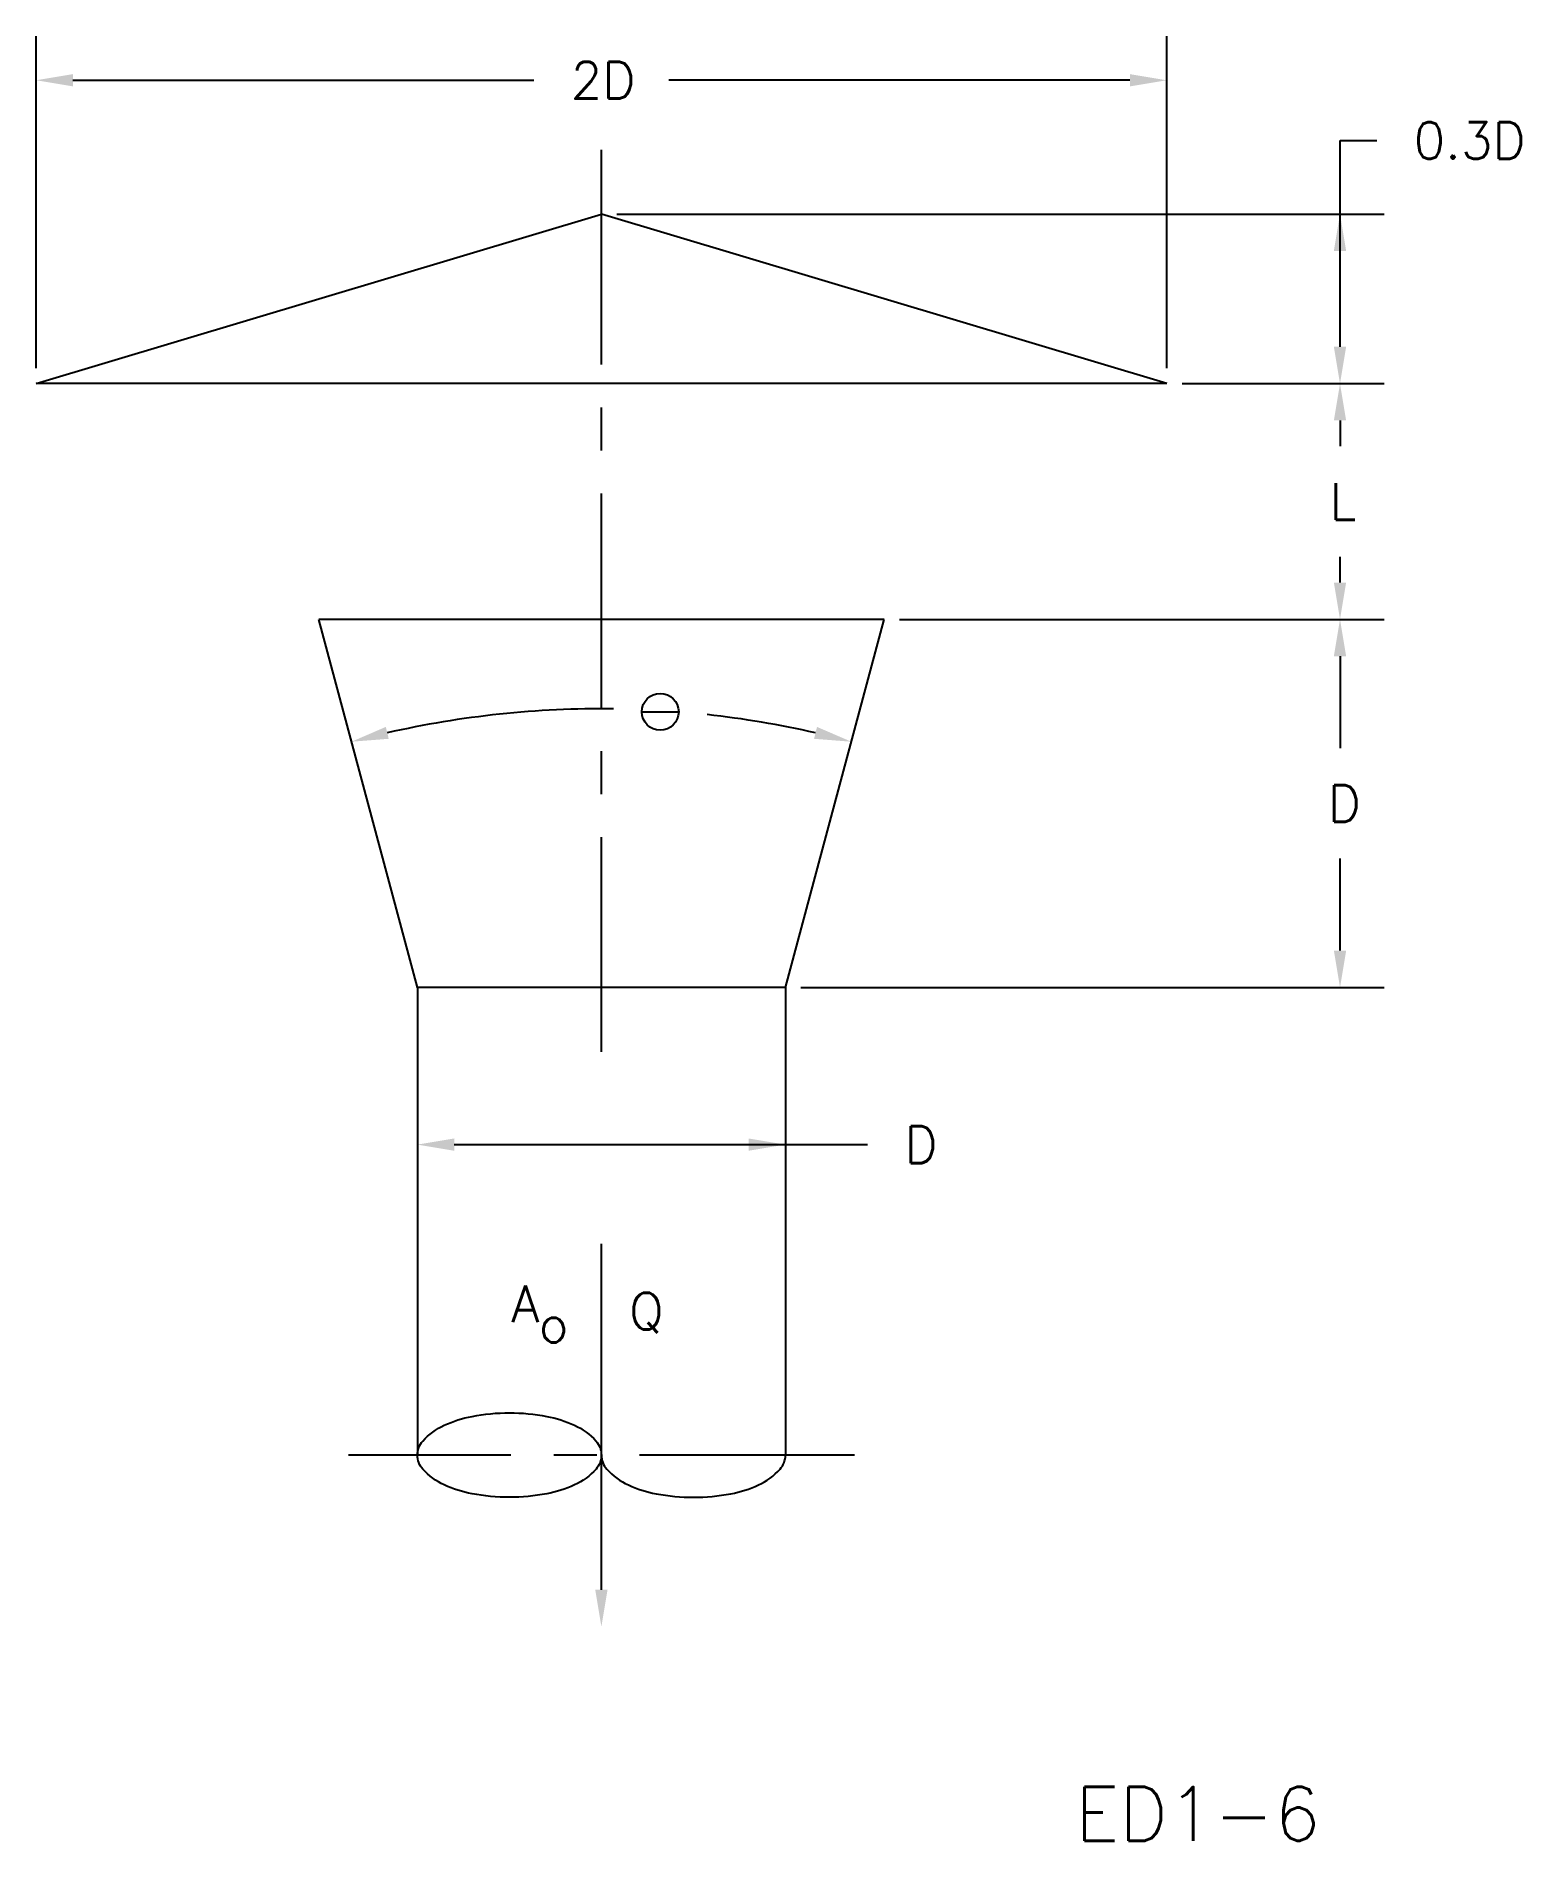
# Model space of a CAD drawing. Extents: x 3.32 to 9.37, y 0.54 to 7.9.
import ezdxf

# ---------------------------------------------------------------- set-up
doc = ezdxf.new("R2010")
doc.units = 0
doc.header["$LTSCALE"] = 0.7
doc.header["$MEASUREMENT"] = 0
doc.linetypes.add('CENTER', pattern=[2, 1.25, -0.25, 0.25, -0.25])
doc.layers.get('0').update_dxf_attribs({"linetype": 'CONTINUOUS'})
doc.layers.add('NUMBER', color=7, linetype='CONTINUOUS')
doc.styles.add('ROMANS', font='romans')

msp = doc.modelspace()

# ---------------------------------------------------------------- linework, layer by layer
for p, q in [((3.3157, 6.5452), (3.3157, 7.899)), ((7.9234, 6.5452), (7.9234, 7.899)), ((3.4657, 7.719), (5.3446, 7.719)), ((7.7734, 7.719), (5.8946, 7.719)), ((8.6297, 6.6327), (8.6297, 7.4738)), ((8.6297, 7.4738), (8.7797, 7.4738)), ((3.3157, 6.4827), (5.6196, 7.1738)), ((7.9234, 6.4827), (5.6196, 7.1738)), ((5.6821, 7.1738), (8.8097, 7.1738)), ((7.9234, 6.4827), (3.3157, 6.4827)), ((7.9859, 6.4827), (8.8097, 6.4827)), ((8.6297, 6.3327), (8.6297, 6.2274)), ((8.6297, 5.672), (8.6297, 5.7774)), ((6.7715, 5.522), (4.4677, 5.522)), ((4.8696, 4.022), (4.4677, 5.522)), ((6.3696, 4.022), (6.7715, 5.522)), ((6.834, 5.522), (8.8097, 5.522)), ((8.6297, 5.372), (8.6297, 4.997)), ((5.7845, 5.1456), (5.9345, 5.1456)), ((8.6297, 4.172), (8.6297, 4.547)), ((4.8696, 4.022), (4.8696, 2.1164)), ((6.3696, 4.022), (4.8696, 4.022)), ((6.3696, 4.022), (6.3696, 2.1164)), ((6.4321, 4.022), (8.8097, 4.022)), ((5.0196, 3.3816), (6.7047, 3.3816)), ((5.6196, 1.5673), (5.6196, 2.9778))]:
    msp.add_line(p, q)
at = {"linetype": 'CENTER'}
for p, q in [((5.6196, 3.7601), (5.6196, 7.457)), ((6.6505, 2.1164), (4.5887, 2.1164))]:
    msp.add_line(p, q, dxfattribs=at)
msp.add_lwpolyline([(4.8696, 2.1164, -0.185624), (4.8916, 2.1736, -0.101934), (4.9794, 2.2381, -0.060684), (5.0924, 2.2742, -0.047006), (5.2446, 2.2886, -0.047006), (5.3968, 2.2742, -0.060684), (5.5098, 2.2381, -0.101934), (5.5976, 2.1736, -0.185624), (5.6196, 2.1164, -0.185624), (5.5976, 2.0592, -0.101934), (5.5098, 1.9947, -0.060684), (5.3968, 1.9586, -0.047006), (5.2446, 1.9443, -0.047006), (5.0924, 1.9586, -0.060684), (4.9794, 1.9947, -0.101934), (4.8916, 2.0592, -0.185624)], format="xyb", close=True)
msp.add_lwpolyline([(5.6196, 2.1164, 0.185624), (5.6416, 2.0592, 0.101934), (5.7294, 1.9947, 0.060684), (5.8424, 1.9586, 0.047006), (5.9946, 1.9443, 0.047006), (6.1468, 1.9586, 0.060684), (6.2598, 1.9947, 0.101934), (6.3476, 2.0592, 0.185624), (6.3696, 2.1164, 0.185624)], format="xyb")
msp.add_circle((5.8595, 5.1456), 0.075)
for start, end in [(89.28518, 102.81552), (77.18448, 83.71482)]:
    msp.add_arc((5.6196, 1.223), 3.9345, start, end)
for points in [[(3.4657, 7.694), (3.4657, 7.744), (3.3157, 7.719)], [(7.7734, 7.694), (7.7734, 7.744), (7.9234, 7.719)], [(8.6547, 7.0238), (8.6047, 7.0238), (8.6297, 7.1738)], [(8.6547, 6.6327), (8.6047, 6.6327), (8.6297, 6.4827)], [(8.6547, 6.3327), (8.6047, 6.3327), (8.6297, 6.4827)], [(8.6547, 5.672), (8.6047, 5.672), (8.6297, 5.522)], [(8.6547, 5.372), (8.6047, 5.372), (8.6297, 5.522)], [(4.7529, 5.0353), (4.7409, 5.0838), (4.6013, 5.0235)], [(6.4863, 5.0353), (6.4983, 5.0838), (6.6379, 5.0235)], [(8.6547, 4.172), (8.6047, 4.172), (8.6297, 4.022)], [(5.0196, 3.3566), (5.0196, 3.4066), (4.8696, 3.3816)], [(6.2196, 3.3566), (6.2196, 3.4066), (6.3696, 3.3816)], [(5.6446, 1.5673), (5.5946, 1.5673), (5.6196, 1.4173)]]:
    msp.add_solid(points)

# ---------------------------------------------------------------- texts
at = {"style": 'ROMANS'}
for s, p in [('2D', (5.4946, 7.644)), ('0.3D', (8.9297, 7.3988)), ('L', (8.5869, 5.9274)), ('D', (8.5797, 4.697)), ('D', (6.8547, 3.3066)), ('A', (5.2518, 2.6574)), ('Q', (5.732, 2.6282)), ('o', (5.3639, 2.5755))]:
    msp.add_text(s, height=0.15, dxfattribs=at).set_placement(p)
at = {"layer": 'NUMBER', "style": 'ROMANS'}
msp.add_text('ED1-6', height=0.22, dxfattribs=at).set_placement((7.5504, 0.5441))

doc.saveas('drawing.dxf')
